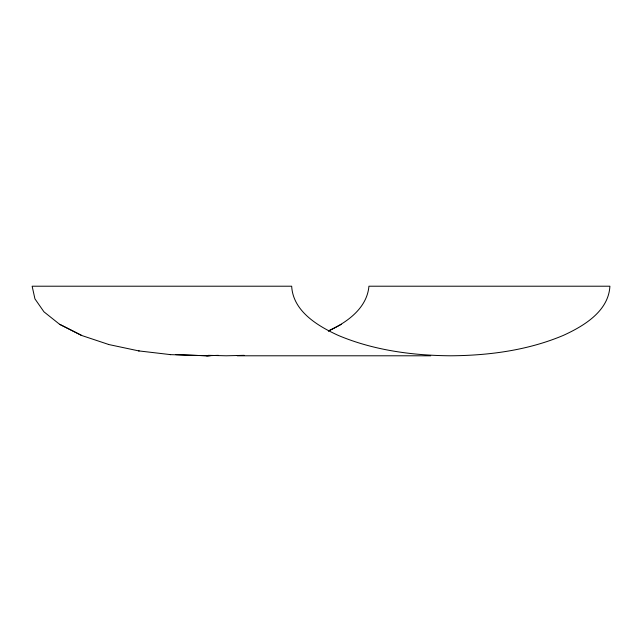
<?xml version="1.0" encoding="UTF-8"?>
<svg xmlns="http://www.w3.org/2000/svg" width="642" height="642" viewBox="0 0 642 642"><rect width="100%" height="100%" fill="white"/><g stroke="black" fill="none" stroke-linecap="round" stroke-linejoin="round"><path stroke-width="0.96" d="M328.351 330.959C346.913 322.461 367.031 308.256 368.925 286.212L609.9 286.212C608.56 311.314 583.755 326.064 563.299 335.413C527.844 350.347 489.027 355.507 450.788 355.788C412.541 355.507 373.732 350.347 338.278 335.413C317.822 326.064 293.017 311.314 291.677 286.212L32.14 286.212L34.941 298.875L43.953 311.819L59.578 324.282L81.454 335.413L108.594 344.449M328.56 330.959L341.472 324.282M244.177 355.339L226.241 355.788L208.305 355.339M175.916 354.625L206.515 355.788L218.36 355.339M59.578 324.282L81.67 335.413M138.536 350.901L139.194 350.901M170.098 354.625L208.281 355.788M206.515 355.788L210.183 355.788M237.219 355.788L430.718 355.788M170.531 354.625L138.752 350.901L108.378 344.449"/></g></svg>
